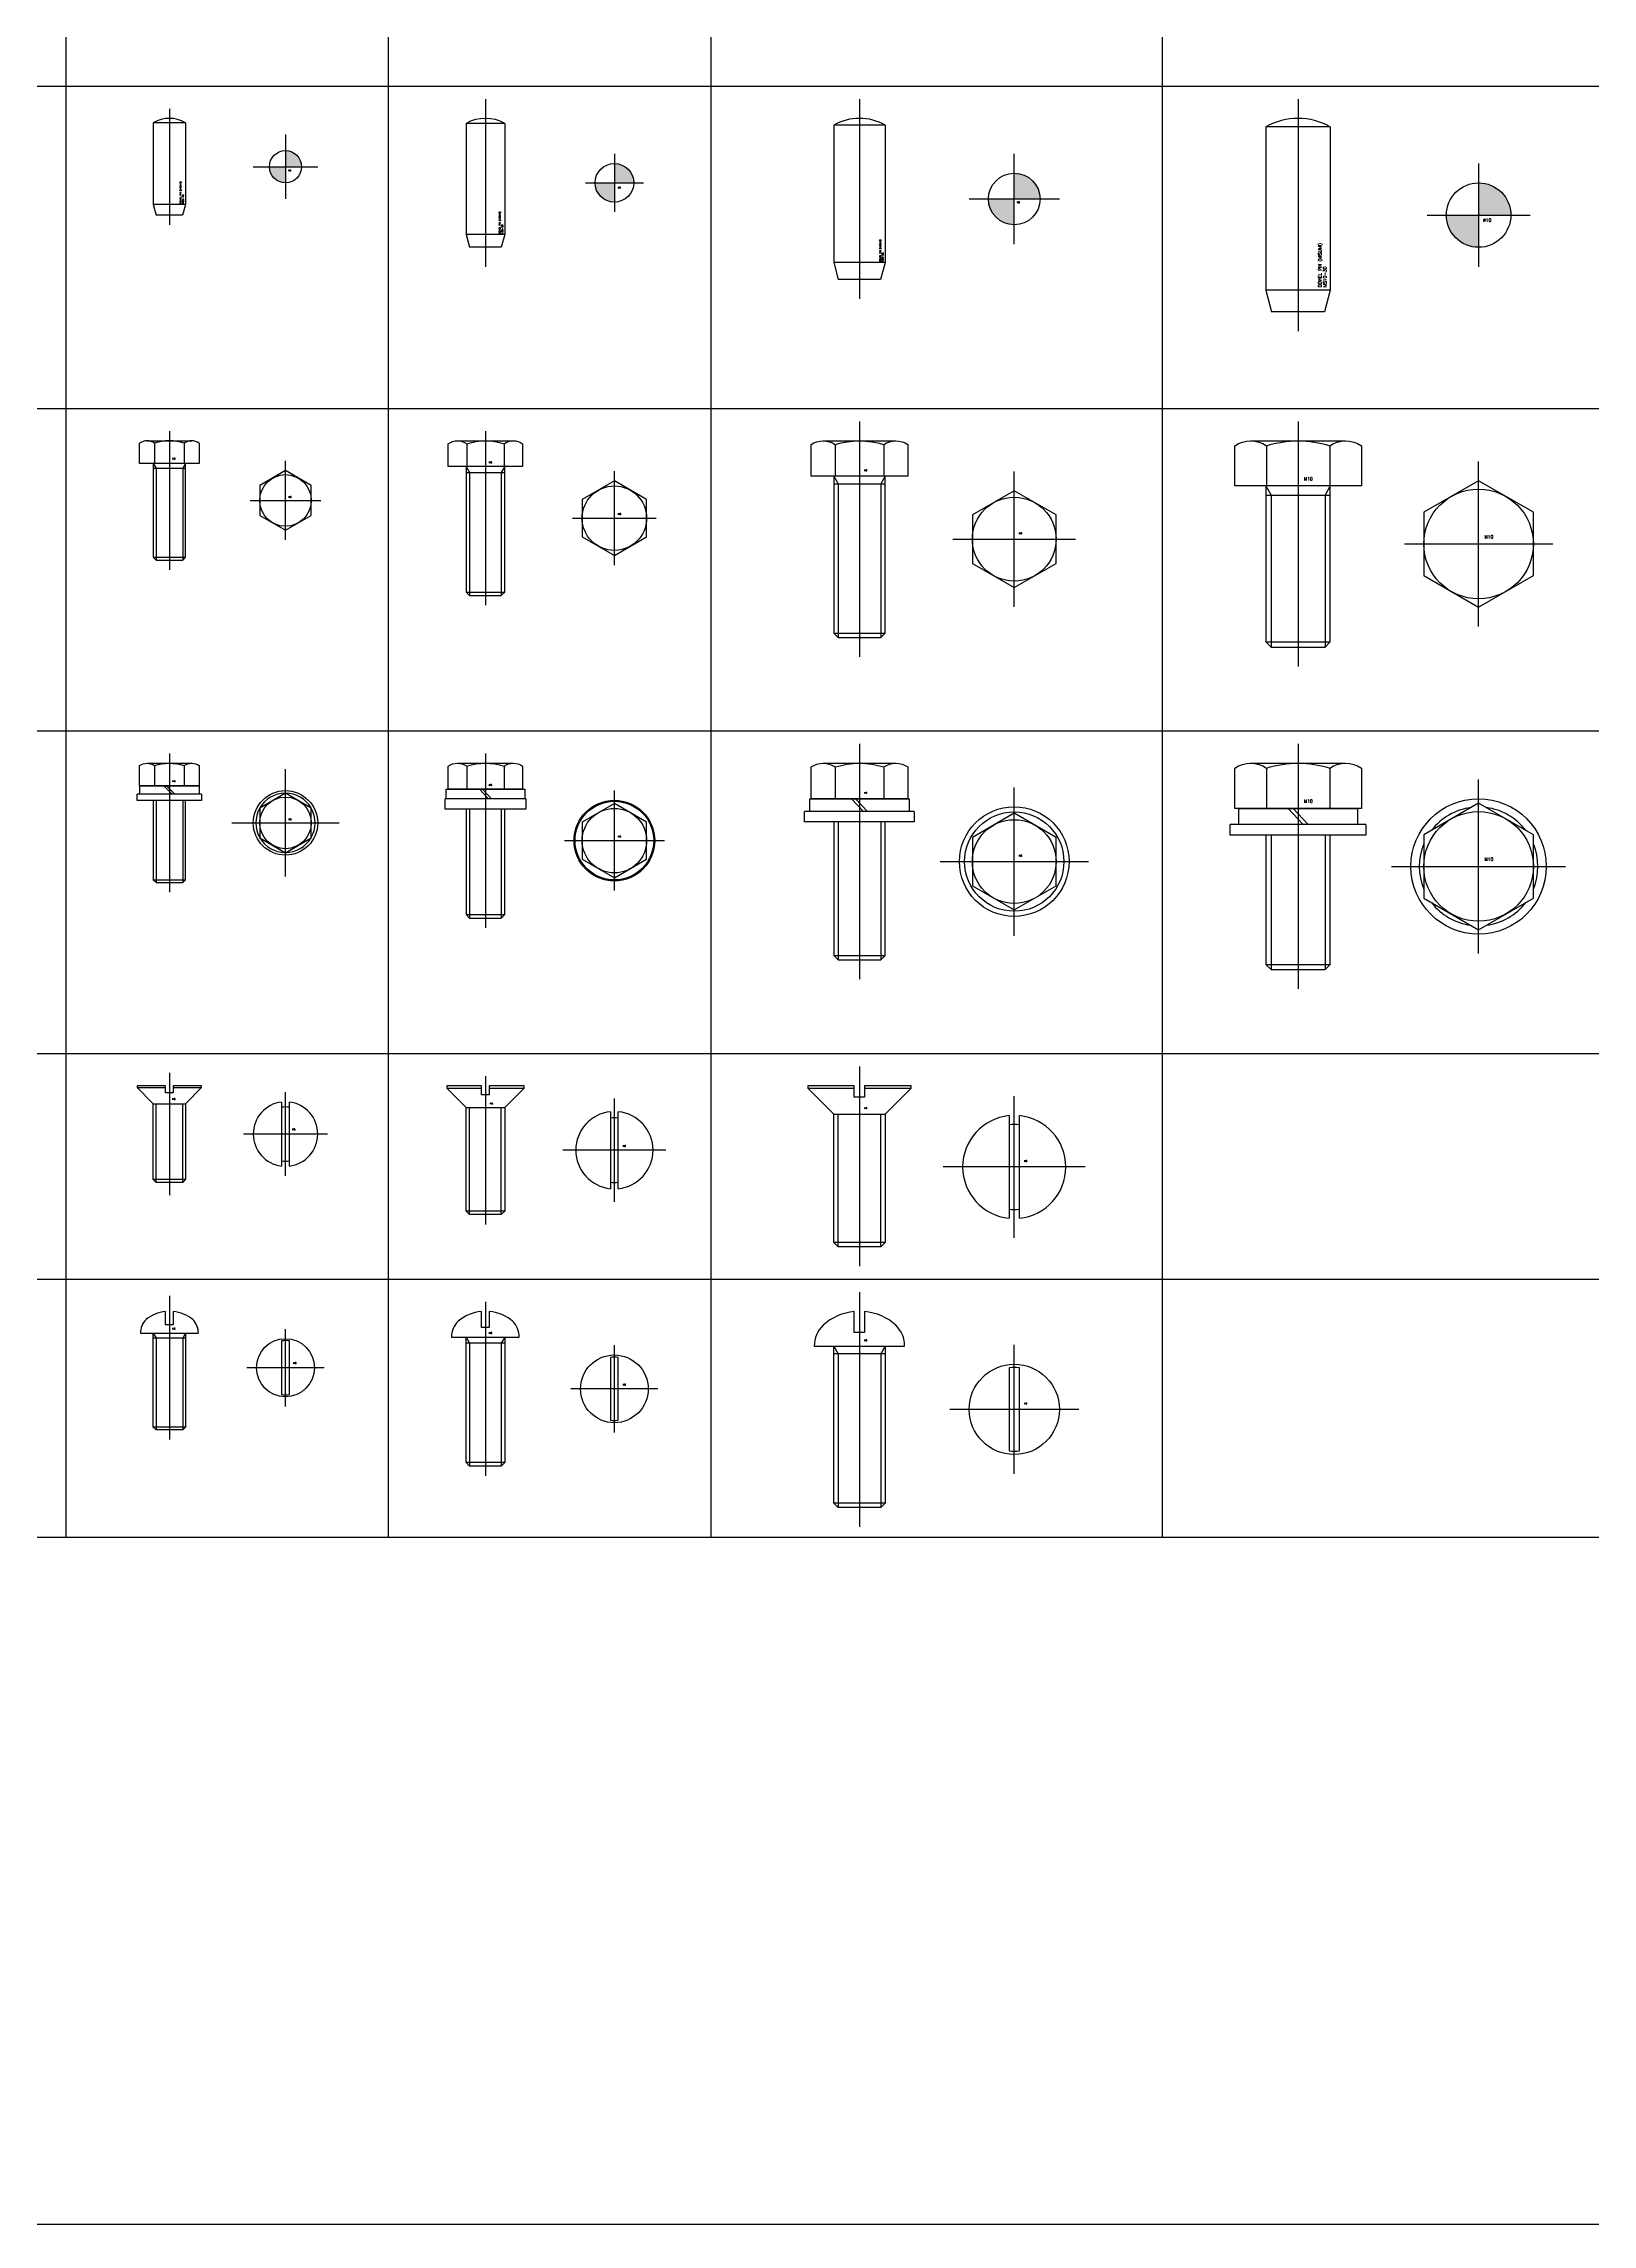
# Model space of a CAD drawing. Header units: millimetres. Extents: x -69 to 11173, y 1341 to 6119.
# Drawn here: x 2732.9 to 2973.1, y 4813.8 to 5151.9 of the extents above; entities that cross this region are included whole.
import ezdxf

# ---------------------------------------------------------------- set-up
doc = ezdxf.new("R2010")
doc.units = ezdxf.units.MM
doc.linetypes.add('CENTER', pattern=[50.8, 31.75, -6.35, 6.35, -6.35])
doc.linetypes.add('HIDDEN', pattern=[9.525, 6.35, -3.175])
doc.layers.add('1', color=220, linetype='CENTER')
doc.layers.add('3', color=223, linetype='HIDDEN')
doc.styles.get("Standard").update_dxf_attribs({"font": 'romans.shx', "bigfont": 'whgtxt.shx'})

msp = doc.modelspace()

# ---------------------------------------------------------------- hatches: boundary and pattern name
h = msp.add_hatch(color=256)
h.paths.add_polyline_path([(2770.43952, 5135.33639), (2770.43952, 5132.83639), (2772.93952, 5132.83639, 0.414213562)])
h.paths.add_polyline_path([(2770.43952, 5132.83639), (2767.93952, 5132.83639, 0.414213562), (2770.43952, 5130.33639)])
h.paths.add_polyline_path([(2770.789, 5133.16195), (2771.69178, 5133.16195), (2771.69178, 5133.78695), (2770.789, 5133.78695)], flags=24)
h = msp.add_hatch(color=256)
h.paths.add_polyline_path([(2821.43952, 5133.33639), (2821.43952, 5130.33639), (2824.43952, 5130.33639, 0.414213562)])
h.paths.add_polyline_path([(2821.43952, 5130.33639), (2818.43952, 5130.33639, 0.414213562), (2821.43952, 5127.33639)])
h.paths.add_polyline_path([(2821.8589, 5130.72707), (2822.94223, 5130.72707), (2822.94223, 5131.47707), (2821.8589, 5131.47707)], flags=24)
h = msp.add_hatch(color=256)
h.paths.add_polyline_path([(2883.43952, 5131.83639), (2883.43952, 5127.83639), (2887.43952, 5127.83639, 0.414213562)])
h.paths.add_polyline_path([(2883.43952, 5127.83639), (2879.43952, 5127.83639, 0.414213562), (2883.43952, 5123.83639)])
h.paths.add_polyline_path([(2883.99869, 5128.35729), (2885.44314, 5128.35729), (2885.44314, 5129.35729), (2883.99869, 5129.35729)], flags=24)
h = msp.add_hatch(color=256)
h.paths.add_polyline_path([(2955.43634, 5130.33639), (2955.43634, 5125.33639), (2960.43634, 5125.33639, 0.414213562)])
h.paths.add_polyline_path([(2955.43634, 5125.33639), (2950.43634, 5125.33639, 0.414213562), (2955.43634, 5120.33639)])
h.paths.add_polyline_path([(2956.1353, 5125.98752), (2957.94085, 5125.98752), (2957.94085, 5127.23752), (2956.1353, 5127.23752)], flags=24)

# ---------------------------------------------------------------- linework, layer by layer
at = {"color": 8}
for p, q in [((2736.43952, 4920.33639), (2736.43952, 5497.83639)), ((2786.43952, 4920.33639), (2786.43952, 5497.83639)), ((2836.43952, 4920.33639), (2836.43952, 5497.83639)), ((2906.43952, 4920.33639), (2906.43952, 5497.83639)), ((2586.43952, 5145.33639), (3146.43952, 5145.33639)), ((2586.43952, 5095.33639), (3146.43952, 5095.33639)), ((2586.43952, 5045.33639), (3146.43952, 5045.33639)), ((2586.43952, 4995.33639), (3146.43952, 4995.33639)), ((2586.43952, 4960.33639), (3146.43952, 4960.33639)), ((2586.43952, 4920.33639), (3146.43952, 4920.33639))]:
    msp.add_line(p, q, dxfattribs=at)
for p, q in [((2749.93952, 5139.66652), (2749.93952, 5127.00306)), ((2754.93952, 5139.66652), (2749.93952, 5139.66652)), ((2754.93952, 5139.66652), (2754.93952, 5127.00306)), ((2798.43952, 5139.53254), (2798.43952, 5122.33639)), ((2804.43952, 5139.53254), (2798.43952, 5139.53254)), ((2804.43952, 5139.53254), (2804.43952, 5122.33639)), ((2863.43952, 5139.26459), (2855.43952, 5139.26459)), ((2855.43952, 5139.26459), (2855.43952, 5118.00306)), ((2863.43952, 5139.26459), (2863.43952, 5118.00306)), ((2922.43952, 5138.99664), (2922.43952, 5113.66972)), ((2932.43952, 5138.99664), (2922.43952, 5138.99664)), ((2932.43952, 5138.99664), (2932.43952, 5113.66972)), ((2754.93952, 5127.00306), (2749.93952, 5127.00306)), ((2749.93952, 5127.00306), (2750.3861, 5125.33639)), ((2754.93952, 5127.00306), (2754.49294, 5125.33639)), ((2754.49294, 5125.33639), (2750.3861, 5125.33639)), ((2798.43952, 5122.33639), (2798.97542, 5120.33639)), ((2804.43952, 5122.33639), (2798.43952, 5122.33639)), ((2803.90362, 5120.33639), (2798.97542, 5120.33639)), ((2804.43952, 5122.33639), (2803.90362, 5120.33639)), ((2863.43952, 5118.00306), (2855.43952, 5118.00306)), ((2855.43952, 5118.00306), (2856.15405, 5115.33639)), ((2863.43952, 5118.00306), (2862.72499, 5115.33639)), ((2862.72499, 5115.33639), (2856.15405, 5115.33639)), ((2932.43952, 5113.66972), (2922.43952, 5113.66972)), ((2922.43952, 5113.66972), (2923.33269, 5110.33639)), ((2932.43952, 5113.66972), (2931.54636, 5110.33639)), ((2931.54636, 5110.33639), (2923.33269, 5110.33639)), ((2747.82072, 5086.83639), (2747.82072, 5089.97912)), ((2748.97542, 5090.33639), (2755.90362, 5090.33639)), ((2750.13012, 5089.97912), (2750.13012, 5086.83639)), ((2754.74892, 5089.97912), (2754.74892, 5086.83639)), ((2757.05832, 5089.97912), (2757.05832, 5086.83639)), ((2797.1094, 5090.33639), (2805.76965, 5090.33639)), ((2798.55277, 5089.88981), (2798.55277, 5086.33639)), ((2804.32627, 5089.88981), (2804.32627, 5086.33639)), ((2853.81036, 5090.33639), (2865.06869, 5090.33639)), ((2855.68675, 5089.75583), (2855.68675, 5084.83639)), ((2863.1923, 5089.75583), (2863.1923, 5084.83639)), ((2920.07831, 5090.33639), (2934.80074, 5090.33639)), ((2922.53204, 5089.5772), (2922.53204, 5083.33639)), ((2932.347, 5089.5772), (2932.347, 5083.33639)), ((2757.05832, 5086.83639), (2747.82072, 5086.83639)), ((2749.93952, 5086.83639), (2749.93952, 5072.2694)), ((2749.93952, 5086.08639), (2754.93952, 5086.08639)), ((2754.93952, 5072.2694), (2754.93952, 5086.83639)), ((2798.43952, 5086.33639), (2798.43952, 5066.87766)), ((2804.43952, 5066.87766), (2804.43952, 5086.33639)), ((2798.43952, 5085.39889), (2804.43952, 5085.39889)), ((2855.43952, 5084.83639), (2855.43952, 5060.51297)), ((2855.43952, 5083.66451), (2863.43952, 5083.66451)), ((2863.43952, 5060.51297), (2863.43952, 5084.83639)), ((2922.43952, 5083.33639), (2922.43952, 5059.14829)), ((2932.43952, 5059.14829), (2932.43952, 5083.33639)), ((2922.43952, 5081.93014), (2932.43952, 5081.93014)), ((2749.93952, 5072.2694), (2750.37253, 5071.83639)), ((2749.93952, 5072.2694), (2754.93952, 5072.2694)), ((2750.37253, 5071.83639), (2754.50651, 5071.83639)), ((2754.50651, 5071.83639), (2754.93952, 5072.2694)), ((2798.43952, 5066.87766), (2798.98079, 5066.33639)), ((2798.43952, 5066.87766), (2804.43952, 5066.87766)), ((2798.98079, 5066.33639), (2803.89826, 5066.33639)), ((2803.89826, 5066.33639), (2804.43952, 5066.87766)), ((2855.43952, 5060.51297), (2856.1161, 5059.83639)), ((2855.43952, 5060.51297), (2863.43952, 5060.51297)), ((2856.1161, 5059.83639), (2862.76294, 5059.83639)), ((2862.76294, 5059.83639), (2863.43952, 5060.51297)), ((2922.43952, 5059.14829), (2923.25142, 5058.33639)), ((2922.43952, 5059.14829), (2932.43952, 5059.14829)), ((2931.62762, 5058.33639), (2932.43952, 5059.14829)), ((2923.25142, 5058.33639), (2931.62762, 5058.33639)), ((2748.97542, 5040.33639), (2755.90362, 5040.33639)), ((2750.13012, 5039.97912), (2750.13012, 5036.83639)), ((2754.74892, 5039.97912), (2754.74892, 5036.83639)), ((2797.1094, 5040.33639), (2805.76965, 5040.33639)), ((2798.55277, 5039.88981), (2798.55277, 5036.33639)), ((2804.32627, 5039.88981), (2804.32627, 5036.33639)), ((2853.81036, 5040.33639), (2865.06869, 5040.33639)), ((2855.68675, 5039.75583), (2855.68675, 5034.83639)), ((2863.1923, 5039.75583), (2863.1923, 5034.83639)), ((2920.07831, 5040.33639), (2934.80074, 5040.33639)), ((2922.53204, 5039.5772), (2922.53204, 5033.33639)), ((2932.347, 5039.5772), (2932.347, 5033.33639)), ((2747.43952, 5034.53639), (2747.43952, 5035.53639)), ((2757.43952, 5035.53639), (2747.43952, 5035.53639)), ((2747.83952, 5035.53639), (2747.83952, 5036.83639)), ((2747.83952, 5036.83639), (2757.03952, 5036.83639)), ((2757.03952, 5035.53639), (2747.83952, 5035.53639)), ((2752.87286, 5035.53639), (2751.57286, 5036.83639)), ((2753.30619, 5035.53639), (2752.00619, 5036.83639)), ((2757.03952, 5036.83639), (2757.03952, 5035.53639)), ((2757.43952, 5035.53639), (2757.43952, 5034.53639)), ((2795.33952, 5034.83639), (2795.33952, 5036.33639)), ((2795.33952, 5036.33639), (2807.53952, 5036.33639)), ((2801.90619, 5034.83639), (2800.50619, 5036.33639)), ((2802.37286, 5034.83639), (2800.97286, 5036.33639)), ((2807.53952, 5036.33639), (2807.53952, 5034.83639)), ((2757.43952, 5034.53639), (2747.43952, 5034.53639)), ((2749.93952, 5034.53639), (2749.93952, 5022.2694)), ((2754.93952, 5022.2694), (2754.93952, 5034.53639)), ((2807.68952, 5034.83639), (2795.18952, 5034.83639)), ((2795.18952, 5033.23639), (2795.18952, 5034.83639)), ((2807.68952, 5033.23639), (2795.18952, 5033.23639)), ((2807.53952, 5034.83639), (2795.33952, 5034.83639)), ((2798.43952, 5033.23639), (2798.43952, 5016.87766)), ((2804.43952, 5016.87766), (2804.43952, 5033.23639)), ((2807.68952, 5034.83639), (2807.68952, 5033.23639)), ((2867.93952, 5032.83639), (2850.93952, 5032.83639)), ((2850.93952, 5031.23639), (2850.93952, 5032.83639)), ((2851.73952, 5034.83639), (2867.13952, 5034.83639)), ((2851.73952, 5032.83639), (2851.73952, 5034.83639)), ((2867.13952, 5032.83639), (2851.73952, 5032.83639)), ((2860.06174, 5032.83639), (2858.19508, 5034.83639)), ((2860.68397, 5032.83639), (2858.8173, 5034.83639)), ((2867.13952, 5034.83639), (2867.13952, 5032.83639)), ((2867.93952, 5032.83639), (2867.93952, 5031.23639)), ((2918.23952, 5033.33639), (2936.63952, 5033.33639)), ((2918.23952, 5030.83639), (2918.23952, 5033.33639)), ((2928.2173, 5030.83639), (2925.88397, 5033.33639)), ((2928.99508, 5030.83639), (2926.66174, 5033.33639)), ((2936.63952, 5033.33639), (2936.63952, 5030.83639)), ((2867.93952, 5031.23639), (2850.93952, 5031.23639)), ((2855.43952, 5031.23639), (2855.43952, 5010.51297)), ((2863.43952, 5010.51297), (2863.43952, 5031.23639)), ((2937.93952, 5030.83639), (2916.93952, 5030.83639)), ((2916.93952, 5029.16972), (2916.93952, 5030.83639)), ((2937.93952, 5029.16972), (2916.93952, 5029.16972)), ((2936.63952, 5030.83639), (2918.23952, 5030.83639)), ((2922.43952, 5029.16972), (2922.43952, 5009.14829)), ((2932.43952, 5009.14829), (2932.43952, 5029.16972)), ((2937.93952, 5030.83639), (2937.93952, 5029.16972)), ((2749.93952, 5022.2694), (2754.93952, 5022.2694)), ((2749.93952, 5022.2694), (2750.37253, 5021.83639)), ((2750.37253, 5021.83639), (2754.50651, 5021.83639)), ((2754.50651, 5021.83639), (2754.93952, 5022.2694)), ((2798.43952, 5016.87766), (2798.98079, 5016.33639)), ((2798.43952, 5016.87766), (2804.43952, 5016.87766)), ((2798.98079, 5016.33639), (2803.89826, 5016.33639)), ((2803.89826, 5016.33639), (2804.43952, 5016.87766)), ((2855.43952, 5010.51297), (2856.1161, 5009.83639)), ((2855.43952, 5010.51297), (2863.43952, 5010.51297)), ((2856.1161, 5009.83639), (2862.76294, 5009.83639)), ((2862.76294, 5009.83639), (2863.43952, 5010.51297)), ((2922.43952, 5009.14829), (2923.25142, 5008.33639)), ((2922.43952, 5009.14829), (2932.43952, 5009.14829)), ((2923.25142, 5008.33639), (2931.62762, 5008.33639)), ((2931.62762, 5008.33639), (2932.43952, 5009.14829)), ((2747.43952, 4990.33639), (2747.43952, 4990.03639)), ((2751.83952, 4990.33639), (2747.43952, 4990.33639)), ((2747.43952, 4990.03639), (2749.93952, 4987.53639)), ((2747.43952, 4990.03639), (2751.83952, 4990.03639)), ((2751.83952, 4989.23639), (2751.83952, 4990.33639)), ((2753.03952, 4989.23639), (2751.83952, 4989.23639)), ((2753.03952, 4990.33639), (2753.03952, 4989.23639)), ((2757.43952, 4990.33639), (2753.03952, 4990.33639)), ((2753.03952, 4990.03639), (2757.43952, 4990.03639)), ((2754.93952, 4987.53639), (2757.43952, 4990.03639)), ((2757.43952, 4990.03639), (2757.43952, 4990.33639)), ((2795.43952, 4990.33639), (2795.43952, 4989.93639)), ((2800.83952, 4990.33639), (2795.43952, 4990.33639)), ((2795.43952, 4989.93639), (2798.43952, 4986.93639)), ((2795.43952, 4989.93639), (2800.83952, 4989.93639)), ((2800.83952, 4988.93639), (2800.83952, 4990.33639)), ((2802.03952, 4988.93639), (2800.83952, 4988.93639)), ((2802.03952, 4990.33639), (2802.03952, 4988.93639)), ((2807.43952, 4990.33639), (2802.03952, 4990.33639)), ((2802.03952, 4989.93639), (2807.43952, 4989.93639)), ((2804.43952, 4986.93639), (2807.43952, 4989.93639)), ((2807.43952, 4989.93639), (2807.43952, 4990.33639)), ((2851.43952, 4990.33639), (2851.43952, 4989.93639)), ((2858.63952, 4990.33639), (2851.43952, 4990.33639)), ((2851.43952, 4989.93639), (2855.43952, 4985.93639)), ((2851.43952, 4989.93639), (2858.63952, 4989.93639)), ((2858.63952, 4988.53639), (2858.63952, 4990.33639)), ((2860.23952, 4988.53639), (2858.63952, 4988.53639)), ((2860.23952, 4990.33639), (2860.23952, 4988.53639)), ((2867.43952, 4990.33639), (2860.23952, 4990.33639)), ((2860.23952, 4989.93639), (2867.43952, 4989.93639)), ((2863.43952, 4985.93639), (2867.43952, 4989.93639)), ((2867.43952, 4989.93639), (2867.43952, 4990.33639)), ((2749.93952, 4987.53639), (2754.93952, 4987.53639)), ((2749.93952, 4975.7694), (2749.93952, 4987.53639)), ((2754.93952, 4987.53639), (2754.93952, 4975.7694)), ((2769.83952, 4987.80026), (2769.83952, 4977.87252)), ((2771.03952, 4977.87252), (2771.03952, 4987.80026)), ((2798.43952, 4986.93639), (2804.43952, 4986.93639)), ((2798.43952, 4970.87766), (2798.43952, 4986.93639)), ((2804.43952, 4986.93639), (2804.43952, 4970.87766)), ((2820.83952, 4986.30631), (2820.83952, 4974.36646)), ((2822.03952, 4974.36646), (2822.03952, 4986.30631)), ((2855.43952, 4985.93639), (2863.43952, 4985.93639)), ((2855.43952, 4966.01297), (2855.43952, 4985.93639)), ((2863.43952, 4985.93639), (2863.43952, 4966.01297)), ((2882.63952, 4985.69346), (2882.63952, 4969.77367)), ((2884.23952, 4969.77367), (2884.23952, 4985.69346)), ((2750.37253, 4975.33639), (2749.93952, 4975.7694)), ((2754.93952, 4975.7694), (2749.93952, 4975.7694)), ((2754.50651, 4975.33639), (2750.37253, 4975.33639)), ((2754.93952, 4975.7694), (2754.50651, 4975.33639)), ((2798.98079, 4970.33639), (2798.43952, 4970.87766)), ((2804.43952, 4970.87766), (2798.43952, 4970.87766)), ((2803.89826, 4970.33639), (2798.98079, 4970.33639)), ((2804.43952, 4970.87766), (2803.89826, 4970.33639)), ((2863.43952, 4966.01297), (2855.43952, 4966.01297)), ((2856.1161, 4965.33639), (2855.43952, 4966.01297)), ((2862.76294, 4965.33639), (2856.1161, 4965.33639)), ((2863.43952, 4966.01297), (2862.76294, 4965.33639)), ((2751.83952, 4953.25306), (2751.83952, 4955.31962)), ((2753.03952, 4955.31962), (2753.03952, 4953.25306)), ((2800.83952, 4952.84859), (2800.83952, 4955.31996)), ((2802.03952, 4955.31996), (2802.03952, 4952.84859)), ((2858.63952, 4952.04101), (2858.63952, 4955.30283)), ((2860.23952, 4955.30283), (2860.23952, 4952.04101)), ((2747.93952, 4951.95306), (2756.93952, 4951.95306)), ((2749.93952, 4937.38607), (2749.93952, 4951.95306)), ((2754.93952, 4951.20306), (2749.93952, 4951.20306)), ((2753.03952, 4953.25306), (2751.83952, 4953.25306)), ((2754.93952, 4951.95306), (2754.93952, 4937.38607)), ((2769.83952, 4950.76241), (2769.83952, 4942.44108)), ((2771.03952, 4942.44108), (2771.03952, 4950.76241)), ((2796.18952, 4951.34859), (2806.68952, 4951.34859)), ((2798.43952, 4931.88986), (2798.43952, 4951.34859)), ((2802.03952, 4952.84859), (2800.83952, 4952.84859)), ((2804.43952, 4951.34859), (2804.43952, 4931.88986)), ((2860.23952, 4952.04101), (2858.63952, 4952.04101)), ((2804.43952, 4950.41109), (2798.43952, 4950.41109)), ((2820.83952, 4948.20252), (2820.83952, 4938.45152)), ((2822.03952, 4938.45152), (2822.03952, 4948.20252)), ((2852.43952, 4949.94101), (2866.43952, 4949.94101)), ((2855.43952, 4925.6176), (2855.43952, 4949.94101)), ((2863.43952, 4948.76914), (2855.43952, 4948.76914)), ((2863.43952, 4949.94101), (2863.43952, 4925.6176)), ((2882.63952, 4946.5819), (2882.63952, 4933.6955)), ((2884.23952, 4933.6955), (2884.23952, 4946.5819)), ((2754.93952, 4937.38607), (2749.93952, 4937.38607)), ((2750.37253, 4936.95306), (2749.93952, 4937.38607)), ((2754.93952, 4937.38607), (2754.50651, 4936.95306)), ((2754.50651, 4936.95306), (2750.37253, 4936.95306)), ((2798.98079, 4931.34859), (2798.43952, 4931.88986)), ((2804.43952, 4931.88986), (2798.43952, 4931.88986)), ((2803.89826, 4931.34859), (2798.98079, 4931.34859)), ((2804.43952, 4931.88986), (2803.89826, 4931.34859)), ((2863.43952, 4925.6176), (2855.43952, 4925.6176)), ((2856.1161, 4924.94101), (2855.43952, 4925.6176)), ((2862.76294, 4924.94101), (2856.1161, 4924.94101)), ((2863.43952, 4925.6176), (2862.76294, 4924.94101))]:
    msp.add_line(p, q)
msp.add_lwpolyline([(2498.09085, 5745.87219), (3426.13132, 5745.87219), (3426.13132, 4813.76463), (2498.09085, 4813.76463)], close=True)
for points in [[(2795.66602, 5086.33639), (2795.66602, 5089.88981, -0.309401076), (2798.55277, 5089.88981, -0.154700538), (2804.32627, 5089.88981, -0.309401076), (2807.21302, 5089.88981), (2807.21302, 5086.33639), (2795.66602, 5086.33639)], [(2851.93397, 5084.83639), (2851.93397, 5089.75583, -0.309401076), (2855.68675, 5089.75583, -0.154700538), (2863.1923, 5089.75583, -0.309401076), (2866.94508, 5089.75583), (2866.94508, 5084.83639), (2851.93397, 5084.83639)], [(2917.62457, 5083.33639), (2917.62457, 5089.5772, -0.309401076), (2922.53204, 5089.5772, -0.154700538), (2932.347, 5089.5772, -0.309401076), (2937.25448, 5089.5772), (2937.25448, 5083.33639), (2917.62457, 5083.33639)], [(2747.82072, 5036.83639), (2747.82072, 5039.97912, -0.309401076), (2750.13012, 5039.97912, -0.154700538), (2754.74892, 5039.97912, -0.309401076), (2757.05832, 5039.97912), (2757.05832, 5036.83639), (2747.82072, 5036.83639)], [(2795.66602, 5036.33639), (2795.66602, 5039.88981, -0.309401076), (2798.55277, 5039.88981, -0.154700538), (2804.32627, 5039.88981, -0.309401076), (2807.21302, 5039.88981), (2807.21302, 5036.33639), (2795.66602, 5036.33639)], [(2851.93397, 5034.83639), (2851.93397, 5039.75583, -0.309401076), (2855.68675, 5039.75583, -0.154700538), (2863.1923, 5039.75583, -0.309401076), (2866.94508, 5039.75583), (2866.94508, 5034.83639), (2851.93397, 5034.83639)], [(2917.62457, 5033.33639), (2917.62457, 5039.5772, -0.309401076), (2922.53204, 5039.5772, -0.154700538), (2932.347, 5039.5772, -0.309401076), (2937.25448, 5039.5772), (2937.25448, 5033.33639), (2917.62457, 5033.33639)]]:
    msp.add_lwpolyline(points, format="xyb")
for points in [[(2774.43952, 5078.77699), (2774.43952, 5083.39579), (2770.43952, 5085.70519), (2766.43952, 5083.39579), (2766.43952, 5078.77699), (2770.43952, 5076.46759), (2774.43952, 5078.77699)], [(2826.43952, 5075.44964), (2826.43952, 5081.22314), (2821.43952, 5084.10989), (2816.43952, 5081.22314), (2816.43952, 5075.44964), (2821.43952, 5072.56289), (2826.43952, 5075.44964)], [(2889.93952, 5071.33361), (2889.93952, 5078.83917), (2883.43952, 5082.59194), (2876.93952, 5078.83917), (2876.93952, 5071.33361), (2883.43952, 5067.58084), (2889.93952, 5071.33361)], [(2963.93634, 5069.42891), (2963.93634, 5079.24387), (2955.43634, 5084.15134), (2946.93634, 5079.24387), (2946.93634, 5069.42891), (2955.43634, 5064.52143), (2963.93634, 5069.42891)], [(2774.43952, 5028.77699), (2774.43952, 5033.39579), (2770.43952, 5035.70519), (2766.43952, 5033.39579), (2766.43952, 5028.77699), (2770.43952, 5026.46759), (2774.43952, 5028.77699)], [(2826.43952, 5025.44964), (2826.43952, 5031.22314), (2821.43952, 5034.10989), (2816.43952, 5031.22314), (2816.43952, 5025.44964), (2821.43952, 5022.56289), (2826.43952, 5025.44964)], [(2889.93952, 5021.33361), (2889.93952, 5028.83917), (2883.43952, 5032.59194), (2876.93952, 5028.83917), (2876.93952, 5021.33361), (2883.43952, 5017.58084), (2889.93952, 5021.33361)], [(2963.93634, 5019.42891), (2963.93634, 5029.24387), (2955.43634, 5034.15134), (2946.93634, 5029.24387), (2946.93634, 5019.42891), (2955.43634, 5014.52143), (2963.93634, 5019.42891)]]:
    msp.add_lwpolyline(points)
for centre, radius in [((2770.43952, 5132.83639), 2.5), ((2821.43952, 5130.33639), 3), ((2883.43952, 5127.83639), 4), ((2955.43634, 5125.33639), 5), ((2770.43952, 5081.08639), 4), ((2821.43952, 5078.33639), 5), ((2955.43634, 5074.33639), 8.5), ((2883.43952, 5075.08639), 6.5), ((2770.43952, 5031.08639), 5), ((2770.43952, 5031.08639), 4), ((2821.43952, 5028.33639), 6.25), ((2821.43952, 5028.33639), 6.1), ((2821.43952, 5028.33639), 5), ((2883.43952, 5025.08639), 8.5), ((2883.43952, 5025.08639), 7.7), ((2955.43634, 5024.33639), 10.5), ((2955.43634, 5024.33639), 8.5), ((2883.43952, 5025.08639), 6.5), ((2770.43952, 4946.60175), 4.5), ((2821.43952, 4943.32702), 5.25), ((2883.43952, 4940.1387), 7)]:
    msp.add_circle(centre, radius)
for centre, radius, start, end in [((2752.43952, 5135.33639), 5, 60, 120), ((2801.43952, 5134.33639), 6, 60, 120), ((2859.43952, 5132.33639), 8, 60, 120), ((2927.43952, 5130.33639), 10, 60, 120), ((2748.97542, 5088.29173), 2.04466, 55.6157526, 124.3842474), ((2752.43952, 5082.69366), 7.64273, 72.4120463, 107.5879537), ((2755.90362, 5088.29173), 2.04466, 55.6157526, 124.3842474), ((2770.43952, 5031.08639), 4.6, 90.4081542, 149.5918458), ((2770.43952, 5031.08639), 4.6, 30.4081542, 89.5918458), ((2770.43952, 5031.08639), 4.6, 150.4081542, 209.5918458), ((2770.43952, 5031.08639), 4.6, 330.4081542, 29.5918458), ((2955.43634, 5024.33639), 9.2, 97.5050178, 142.4949822), ((2955.43634, 5024.33639), 9.2, 37.5050178, 82.4949822), ((2770.43952, 5031.08639), 4.6, 210.4081542, 269.5918458), ((2770.43952, 5031.08639), 4.6, 270.4081542, 329.5918458), ((2955.43634, 5024.33639), 9.2, 157.5050178, 202.4949822), ((2955.43634, 5024.33639), 9.2, 337.5050178, 22.4949822), ((2955.43634, 5024.33639), 9.2, 217.5050178, 262.4949822), ((2955.43634, 5024.33639), 9.2, 277.5050178, 322.4949822), ((2770.43952, 4982.83639), 5, 96.8921026, 263.1078974), ((2770.43952, 4982.83639), 4.2, 81.7867893, 98.2132107), ((2770.43952, 4982.83639), 5, 276.8921026, 83.1078974), ((2821.43952, 4980.33639), 6, 95.7391705, 264.2608295), ((2821.43952, 4980.33639), 5, 83.1078974, 96.8921026), ((2821.43952, 4980.33639), 6, 275.7391705, 84.2608295), ((2883.43952, 4977.73356), 8, 95.7391705, 264.2608295), ((2883.43952, 4977.73356), 8, 275.7391705, 84.2608295), ((2883.43952, 4977.73356), 6.6, 83.0379373, 96.9620627), ((2770.43952, 4982.83639), 4.2, 261.7867893, 278.2132107), ((2821.43952, 4980.33639), 5, 263.1078974, 276.8921026), ((2883.43952, 4977.73356), 6.6, 263.0379373, 276.9620627), ((2750.93952, 4951.95302), 3, 134.9994505, 179.9992229), ((2752.29016, 4949.93846), 5.4, 94.7869357, 130.0121938), ((2752.58889, 4949.93846), 5.4, 49.9878062, 85.2130643), ((2753.93952, 4951.95302), 3, 0.0007771, 45.0005495), ((2801.31181, 4949.03768), 6.3, 94.2992568, 130.5671513), ((2801.56724, 4949.03768), 6.3, 49.4328487, 85.7007432), ((2859.39116, 4946.93653), 8.4, 95.1337129, 131.8496312), ((2859.48789, 4946.93653), 8.4, 48.1503688, 84.8662871), ((2770.43952, 4946.60175), 4.2037, 81.7940705, 98.2059295), ((2799.68952, 4951.34855), 3.5, 134.9994505, 179.9992229), ((2803.18952, 4951.34855), 3.5, 0.0007771, 45.0005495), ((2857.03952, 4949.94095), 4.6, 134.9994505, 179.9992229), ((2861.83952, 4949.94095), 4.6, 0.0007771, 45.0005495), ((2821.43952, 4943.32702), 4.91228, 82.9842065, 97.0157935), ((2883.43952, 4940.1387), 6.49268, 82.9222707, 97.0777293), ((2770.43952, 4946.60175), 4.2037, 261.7940705, 278.2059295), ((2821.43952, 4943.32702), 4.91228, 262.9842065, 277.0157935), ((2883.43952, 4940.1387), 6.49268, 262.9222707, 277.0777293)]:
    msp.add_arc(centre, radius, start, end)
at = {"layer": '1', "ltscale": 2}
for p, q in [((2752.43952, 5141.83639), (2752.43952, 5123.83639)), ((2770.43952, 5137.83639), (2770.43952, 5127.83639)), ((2821.43952, 5134.83639), (2821.43952, 5125.83639)), ((2765.43952, 5132.83639), (2775.43952, 5132.83639)), ((2816.93952, 5130.33639), (2825.93952, 5130.33639))]:
    msp.add_line(p, q, dxfattribs=at)
at = {"layer": '1', "ltscale": 3}
msp.add_line((2801.43952, 5143.33639), (2801.43952, 5117.33639), dxfattribs=at)
at = {"layer": '1', "ltscale": 4}
for p, q in [((2859.43952, 5143.33639), (2859.43952, 5112.33639)), ((2927.43952, 5143.33639), (2927.43952, 5107.33639)), ((2883.43952, 5120.83639), (2883.43952, 5134.83639)), ((2955.43634, 5133.33639), (2955.43634, 5117.33639)), ((2876.43952, 5127.83639), (2890.43952, 5127.83639)), ((2947.43634, 5125.33639), (2963.43634, 5125.33639)), ((2801.43952, 5091.83639), (2801.43952, 5064.83639)), ((2821.43952, 5071.06289), (2821.43952, 5085.60989)), ((2814.93952, 5078.33639), (2827.93952, 5078.33639)), ((2801.43952, 5041.83639), (2801.43952, 5014.83639)), ((2821.43952, 5020.58639), (2821.43952, 5036.08639)), ((2813.68952, 5028.33639), (2829.18952, 5028.33639)), ((2801.43952, 4991.83639), (2801.43952, 4968.83639)), ((2801.43952, 4956.83639), (2801.43952, 4929.84859)), ((2821.43952, 4936.57702), (2821.43952, 4950.07702)), ((2828.18952, 4943.32702), (2814.68952, 4943.32702))]:
    msp.add_line(p, q, dxfattribs=at)
at = {"layer": '1', "ltscale": 6}
for p, q in [((2859.43952, 5093.33639), (2859.43952, 5056.83639)), ((2883.43952, 5064.58084), (2883.43952, 5085.59194)), ((2873.93952, 5075.08639), (2892.93952, 5075.08639)), ((2859.43952, 5043.33639), (2859.43952, 5006.83639)), ((2883.43952, 5013.58639), (2883.43952, 5036.58639)), ((2871.93952, 5025.08639), (2894.93952, 5025.08639)), ((2859.43952, 4993.33639), (2859.43952, 4962.33639)), ((2883.43952, 4966.73356), (2883.43952, 4988.73356)), ((2894.43952, 4977.73356), (2872.43952, 4977.73356)), ((2859.43952, 4958.33639), (2859.43952, 4921.94101)), ((2883.43952, 4930.1387), (2883.43952, 4950.1387)), ((2893.43952, 4940.1387), (2873.43952, 4940.1387))]:
    msp.add_line(p, q, dxfattribs=at)
at = {"layer": '1', "ltscale": 7}
for p, q in [((2927.43952, 5093.33639), (2927.43952, 5055.33639)), ((2955.43634, 5061.52143), (2955.43634, 5087.15134)), ((2943.93634, 5074.33639), (2966.93634, 5074.33639)), ((2927.43952, 5043.33639), (2927.43952, 5005.33639)), ((2955.43634, 5010.83639), (2955.43634, 5037.83639)), ((2941.93634, 5024.33639), (2968.93634, 5024.33639))]:
    msp.add_line(p, q, dxfattribs=at)
at = {"layer": '1', "ltscale": 5}
for p, q in [((2752.43952, 5091.83639), (2752.43952, 5070.33639)), ((2770.43952, 5074.96759), (2770.43952, 5087.20519)), ((2764.93952, 5081.08639), (2775.93952, 5081.08639)), ((2752.43952, 5041.83639), (2752.43952, 5020.33639)), ((2770.43952, 5022.75306), (2770.43952, 5039.41972)), ((2762.10619, 5031.08639), (2778.77286, 5031.08639)), ((2752.43952, 4992.33639), (2752.43952, 4973.33639)), ((2770.43952, 4976.33639), (2770.43952, 4989.33639)), ((2821.43952, 4972.33639), (2821.43952, 4988.33639)), ((2776.93952, 4982.83639), (2763.93952, 4982.83639)), ((2829.43952, 4980.33639), (2813.43952, 4980.33639)), ((2752.43952, 4957.75043), (2752.43952, 4935.45306)), ((2770.43952, 4940.60175), (2770.43952, 4952.60175)), ((2776.43952, 4946.60175), (2764.43952, 4946.60175))]:
    msp.add_line(p, q, dxfattribs=at)
at = {"layer": '1', "linetype": 'ByBlock'}
for p, q in [((2749.93952, 5086.83639), (2750.37253, 5086.08639)), ((2750.37253, 5086.08639), (2750.37253, 5071.83639)), ((2754.93952, 5086.83639), (2754.50651, 5086.08639)), ((2754.50651, 5086.08639), (2754.50651, 5071.83639)), ((2798.43952, 5086.33639), (2798.98079, 5085.39889)), ((2804.43952, 5086.33639), (2803.89826, 5085.39889)), ((2798.98079, 5085.39889), (2798.98079, 5066.33639)), ((2803.89826, 5085.39889), (2803.89826, 5066.33639)), ((2855.43952, 5084.83639), (2856.1161, 5083.66451)), ((2856.1161, 5083.66451), (2856.1161, 5059.83639)), ((2863.43952, 5084.83639), (2862.76294, 5083.66451)), ((2862.76294, 5083.66451), (2862.76294, 5059.83639)), ((2922.43952, 5083.33639), (2923.25142, 5081.93014)), ((2932.43952, 5083.33639), (2931.62762, 5081.93014)), ((2923.25142, 5081.93014), (2923.25142, 5058.33639)), ((2931.62762, 5081.93014), (2931.62762, 5058.33639)), ((2750.37253, 5034.53639), (2750.37253, 5021.83639)), ((2754.50651, 5034.53639), (2754.50651, 5021.83639)), ((2798.98079, 5033.23639), (2798.98079, 5016.33639)), ((2803.89826, 5033.23639), (2803.89826, 5016.33639)), ((2856.1161, 5031.23639), (2856.1161, 5009.83639)), ((2862.76294, 5031.23639), (2862.76294, 5009.83639)), ((2923.25142, 5029.16972), (2923.25142, 5008.33639)), ((2931.62762, 5029.16972), (2931.62762, 5008.33639)), ((2750.37253, 4975.33639), (2750.37253, 4987.53639)), ((2754.50651, 4975.33639), (2754.50651, 4987.53639)), ((2798.98079, 4970.33639), (2798.98079, 4986.93639)), ((2803.89826, 4970.33639), (2803.89826, 4986.93639)), ((2856.1161, 4965.33639), (2856.1161, 4985.93639)), ((2862.76294, 4965.33639), (2862.76294, 4985.93639)), ((2749.93952, 4951.95306), (2750.37253, 4951.20306)), ((2750.37253, 4951.20306), (2750.37253, 4936.95306)), ((2754.93952, 4951.95306), (2754.50651, 4951.20306)), ((2754.50651, 4951.20306), (2754.50651, 4936.95306)), ((2798.43952, 4951.34859), (2798.98079, 4950.41109)), ((2804.43952, 4951.34859), (2803.89826, 4950.41109)), ((2798.98079, 4950.41109), (2798.98079, 4931.34859)), ((2803.89826, 4950.41109), (2803.89826, 4931.34859)), ((2855.43952, 4949.94101), (2856.1161, 4948.76914)), ((2856.1161, 4948.76914), (2856.1161, 4924.94101)), ((2863.43952, 4949.94101), (2862.76294, 4948.76914)), ((2862.76294, 4948.76914), (2862.76294, 4924.94101))]:
    msp.add_line(p, q, dxfattribs=at)

# ---------------------------------------------------------------- texts
at = {"layer": '3'}
for s, height, p in [('DOWEL PIN (MISUMI)', 0.25, (2754.28828, 5127.10002)), ('MS5-15', 0.25, (2754.67421, 5127.12715)), ('DOWEL PIN (MISUMI)', 0.25, (2803.78828, 5122.43335)), ('MS6-20', 0.25, (2804.17421, 5122.46048)), ('DOWEL PIN (MISUMI)', 0.25, (2862.78828, 5118.10002)), ('DOWEL PIN (MISUMI)', 0.5, (2931.08489, 5114.14151)), ('MS8-25', 0.25, (2863.17421, 5118.12715)), ('MS10-30', 0.5, (2931.85589, 5114.13783))]:
    msp.add_text(s, height=height, rotation=90, dxfattribs=at).set_placement(p)
for s, height, p in [('%%c5', 0.25, (2770.89317, 5132.12579)), ('%%c6', 0.25, (2821.9839, 5129.48367)), ('%%c8', 0.25, (2883.86192, 5127.19131)), ('%%c10', 0.5, (2956.11795, 5124.29853)), ('M5', 0.25, (2752.89317, 5087.43279)), ('M6', 0.25, (2801.9839, 5086.85335)), ('M8', 0.25, (2860.16536, 5085.62396)), ('M10', 0.5, (2928.34682, 5084.19585)), ('M5', 0.25, (2770.89317, 5081.51612)), ('M6', 0.25, (2821.9839, 5078.85207)), ('M8', 0.25, (2884.16536, 5075.87396)), ('M10', 0.5, (2956.34363, 5075.19585)), ('M5', 0.25, (2752.89317, 5037.43279)), ('M6', 0.25, (2801.9839, 5036.85335)), ('M8', 0.25, (2860.16536, 5035.62396)), ('M10', 0.5, (2928.34682, 5034.19585)), ('M5', 0.25, (2770.89317, 5031.51612)), ('M6', 0.25, (2821.9839, 5028.85207)), ('M8', 0.25, (2884.16536, 5025.87396)), ('M10', 0.5, (2956.34363, 5025.19585)), ('M5', 0.25, (2752.89317, 4988.13279)), ('M6', 0.25, (2802.1328, 4987.45207)), ('M8', 0.25, (2860.16536, 4986.72396)), ('M5', 0.25, (2771.49317, 4983.43279)), ('M6', 0.25, (2822.7328, 4980.85207)), ('M8', 0.25, (2884.96536, 4978.52113)), ('M5', 0.25, (2752.89317, 4952.54945)), ('M6', 0.25, (2801.9839, 4951.86427)), ('M8', 0.25, (2860.16536, 4950.72858)), ('M5', 0.25, (2771.65666, 4947.19814)), ('M6', 0.25, (2822.7328, 4943.8427)), ('M8', 0.25, (2884.96536, 4940.92627))]:
    msp.add_text(s, height=height, dxfattribs=at).set_placement(p)

doc.saveas('drawing.dxf')
